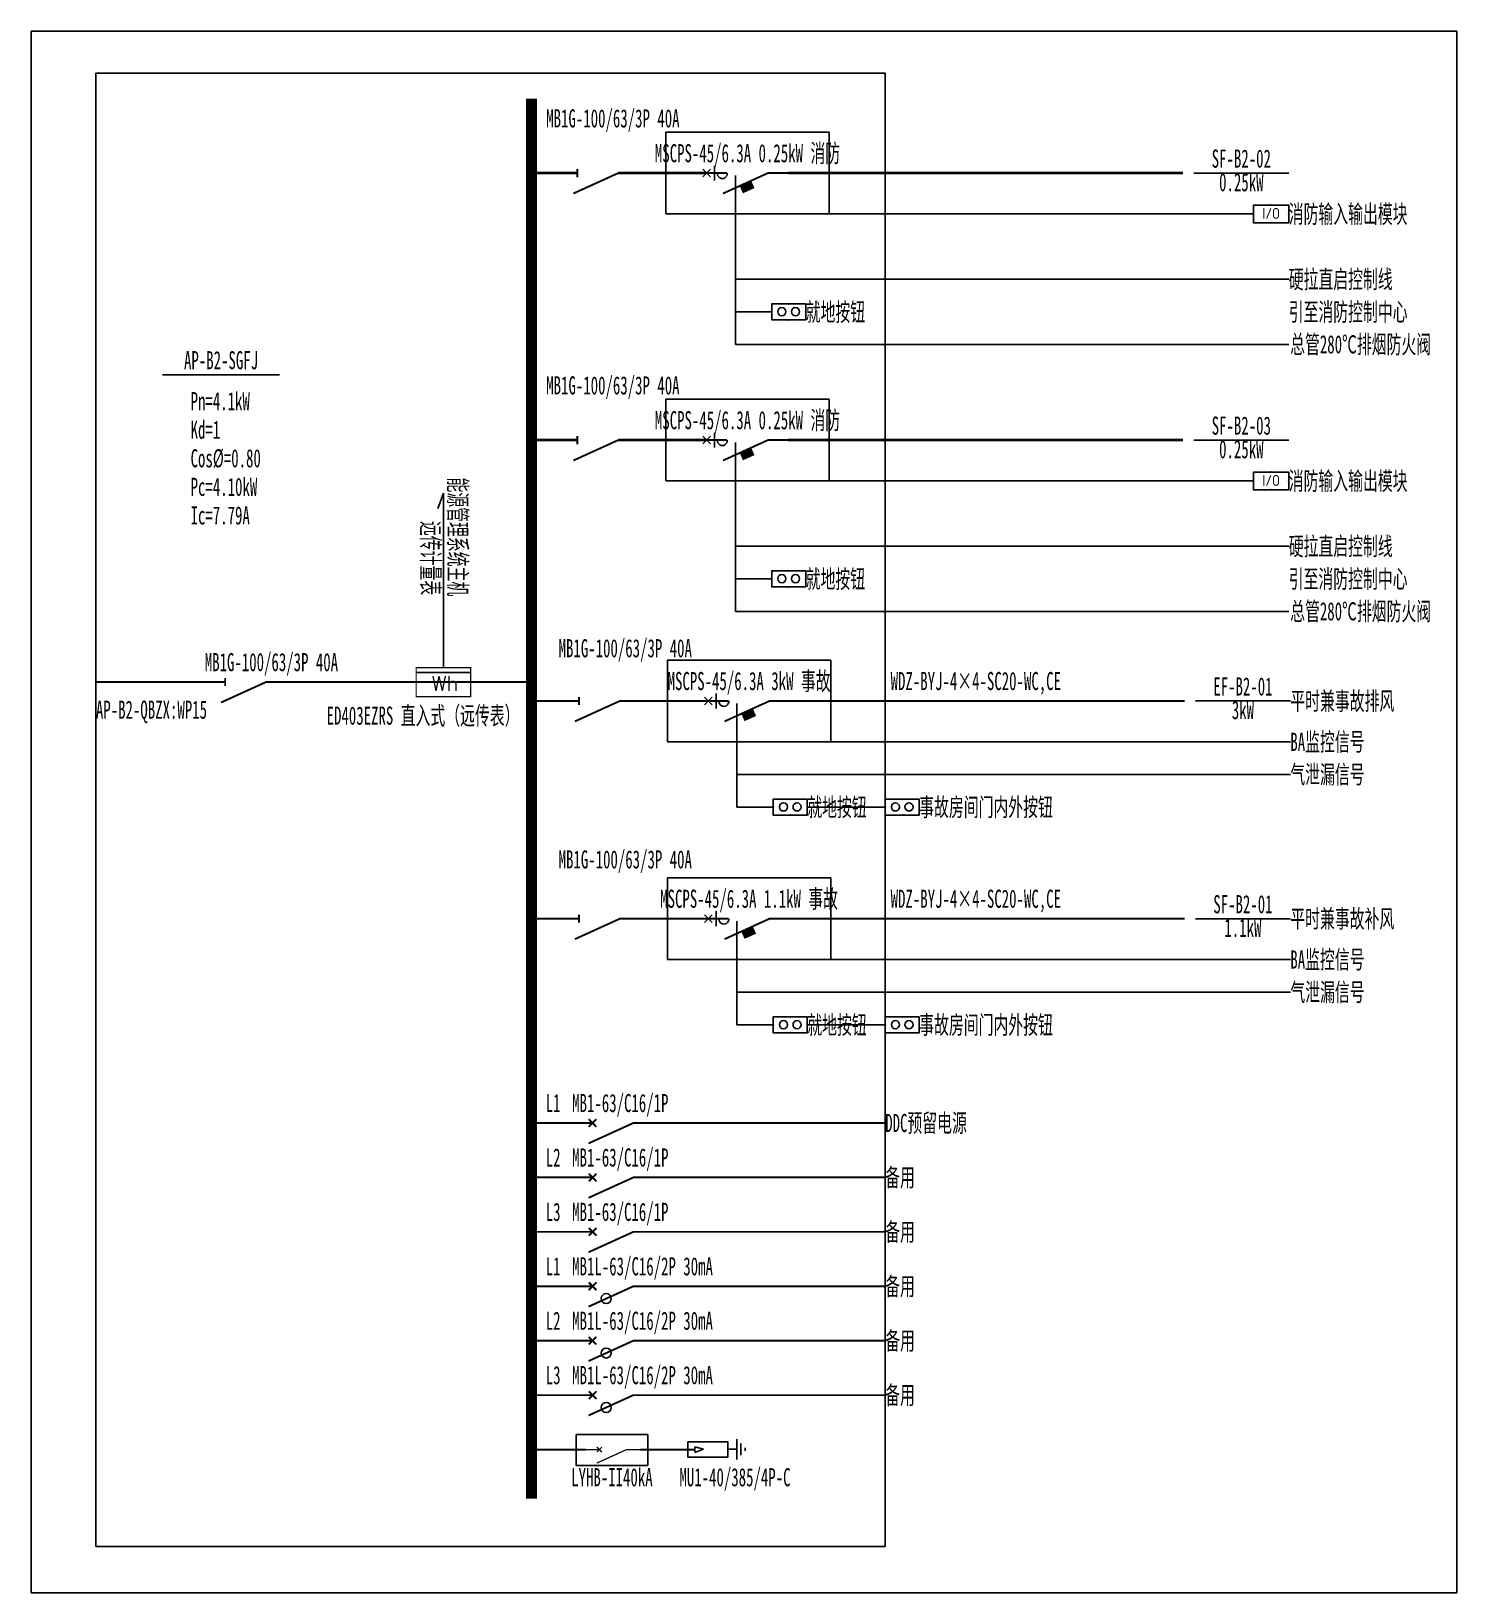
# Model space of a CAD drawing. Extents: x 1638224 to 1642938, y 417687 to 422851.
import ezdxf
from ezdxf.enums import TextEntityAlignment as Align

# ---------------------------------------------------------------- set-up
doc = ezdxf.new("R2010")
doc.units = 0
doc.header["$MEASUREMENT"] = 0
doc.layers.add('系统图', color=1, linetype='Continuous')
doc.styles.add('_SIMPLEX', font='simplex_.ttf', dxfattribs={"width": 0.6})
doc.styles.add('_TEL_ATTDEF', font='GBENOR', dxfattribs={"width": 0.8, "height": 3, "bigfont": 'GBCBIG'})
doc.styles.add('_TEL_DIM', font='', dxfattribs={"width": 0.8, "height": 3.5})
doc.styles.add('宋体', font='', dxfattribs={"width": 0.8, "height": 3.5})
doc.styles.get('_TEL_DIM').set_extended_font_data('SimSun')
doc.styles.get('宋体').set_extended_font_data('SimSun')

# ---------------------------------------------------------------- blocks, each defined once
blk = doc.blocks.new('$equip_U$00000079(zhangr-4109)')
for p, q in [((0.625, 0.292), (-0.625, 0.292)), ((-0.625, 0.292), (-0.625, -0.292)), ((0.625, -0.292), (0.625, 0.292)), ((-0.625, -0.292), (0.625, -0.292))]:
    blk.add_line(p, q)
at = {"const_width": 0.04}
blk.add_lwpolyline([(-0.625, 0.292), (-0.625, -0.292), (0.625, -0.292), (0.625, 0.292), (-0.625, 0.292), (-0.625, -0.292)], dxfattribs=at)
for centre in [(-0.25, 0.008), (0.25, 0.008)]:
    blk.add_circle(centre, 0.15)
for p in [(-0.625, 0), (0, 0.292), (0.625, 0), (0, -0.292)]:
    blk.add_point(p)
at = {"color": 7, "style": '_TEL_DIM', "flags": 1}
for tag in ['A', 'REMARK']:
    blk.add_attdef(tag, text='', height=0.00002, dxfattribs=at).set_placement((0, 0), align=Align.MIDDLE_CENTER)
blk = doc.blocks.new('$equip$00002773')
for p, q in [((0.65, 0.65), (-0.65, 0.65)), ((-0.65, 0.65), (-0.65, 0)), ((0.65, 0), (0.65, 0.65)), ((-0.65, 0), (0.65, 0))]:
    blk.add_line(p, q)
at = {"const_width": 0.04}
blk.add_lwpolyline([(-0.65, 0.65), (-0.65, 0), (0.65, 0), (0.65, 0.65), (-0.65, 0.65), (-0.65, 0)], dxfattribs=at)
for p in [(0, 0.65), (-0.65, 0.325), (0, 0), (0.65, 0.325)]:
    blk.add_point(p)
at = {"color": 7}
blk.add_attdef('$TEXT$', text='', height=0.4, dxfattribs=at).set_placement((0.006, 0.343), align=Align.MIDDLE_CENTER)
at = {"color": 7, "flags": 1}
for tag, p in [('A', (0, 0)), ('B', (0.905, 0.246))]:
    blk.add_attdef(tag, text='', height=0.4, dxfattribs=at).set_placement(p, align=Align.MIDDLE_CENTER)
blk = doc.blocks.new('$element$00000578')
at = {"const_width": 0.0233}
for points in [[(0, 0), (0, -0.25)], [(0, -1), (0, -0.75), (-0.25, -0.2)], [(-0.05, -0.25), (0.05, -0.25)]]:
    blk.add_lwpolyline(points, dxfattribs=at)
at = {"flags": 9}
blk.add_attdef('S', (0, 0), '', height=0.00000667, dxfattribs=at)
blk = doc.blocks.new('$element$00000496')
at = {"const_width": 0.0233}
for points in [[(0, 0), (0, -0.25)], [(-0.25, -0.2), (0, -0.75), (0, -1)]]:
    blk.add_lwpolyline(points, dxfattribs=at)
blk.add_arc((-0.008, -0.192), 0.0589, 81.8699, 278.1301)
at = {"flags": 9}
blk.add_attdef('S', (0, 0), '', height=0.00000667, dxfattribs=at)
blk = doc.blocks.new('$equip_U$00000086(maj01888)')
at = {"color": 2, "lineweight": 25}
for p, q in [((-0.141, -0.141), (0.141, 0.141)), ((0.141, -0.141), (-0.141, 0.141)), ((0.286, 0.273), (0.286, -0.273))]:
    blk.add_line(p, q, dxfattribs=at)
at = {"color": 2}
for p, q in [((1.235, -0.473), (1.625, -0.299)), ((1.243, -0.49), (1.633, -0.317)), ((1.251, -0.508), (1.64, -0.335)), ((1.259, -0.526), (1.648, -0.353)), ((1.267, -0.544), (1.656, -0.37)), ((1.275, -0.562), (1.664, -0.388)), ((1.283, -0.579), (1.672, -0.406)), ((1.291, -0.597), (1.68, -0.424)), ((1.298, -0.615), (1.688, -0.442)), ((1.306, -0.633), (1.696, -0.459)), ((1.314, -0.651), (1.704, -0.477)), ((1.322, -0.668), (1.712, -0.495)), ((1.33, -0.686), (1.72, -0.513)), ((1.338, -0.704), (1.728, -0.531))]:
    blk.add_line(p, q, dxfattribs=at)
at = {"const_width": 0.04}
blk.add_lwpolyline([(1.23, -0.462), (1.62, -0.288), (1.732, -0.541), (1.343, -0.715)], close=True, dxfattribs=at)
at = {"xscale": 3, "yscale": 3, "zscale": 3, "rotation": 90}
blk.add_blockref('$element$00000496', (0, 0), dxfattribs=at)
at = {"color": 7, "style": '_TEL_DIM', "flags": 1}
for tag in ['A', 'REMARK']:
    blk.add_attdef(tag, text='', height=0.00002, dxfattribs=at).set_placement((0, 0), align=Align.MIDDLE_CENTER)
blk = doc.blocks.new('$element$00000492')
blk.add_line((0.173, 0), (0.173, -1))
at = {"const_width": 0.0233}
blk.add_lwpolyline([(-0.267, 0), (0.267, 0), (0.267, -1), (-0.267, -1), (-0.267, 0)], dxfattribs=at)
at = {"style": '_SIMPLEX'}
blk.add_text('Wh', height=0.2667, rotation=270, dxfattribs=at).set_placement((-0.161, -0.281))
at = {"flags": 9}
blk.add_attdef('S', (0, 0), '', height=0.00000667, dxfattribs=at)
blk.add_attdef('S', (0, 0), '', height=0.00000667, dxfattribs=at)
blk.add_attdef('S', (0, 0), '', height=0.00000667, dxfattribs=at)
blk = doc.blocks.new('$element$00000497')
at = {"const_width": 0.0233}
for points in [[(0, 0), (0, -0.25)], [(0, -1), (0, -0.75), (-0.25, -0.2)], [(-0.047, -0.297), (0.047, -0.203)], [(-0.047, -0.203), (0.047, -0.297)]]:
    blk.add_lwpolyline(points, dxfattribs=at)
at = {"flags": 9}
blk.add_attdef('S', (0, 0), '', height=0.00000667, dxfattribs=at)
blk = doc.blocks.new('$element$00000519')
at = {"const_width": 0.0233}
for points in [[(0, 0), (0, -0.25)], [(0, -1), (0, -0.75), (-0.25, -0.2)], [(-0.05, -0.25), (0.05, -0.25)]]:
    blk.add_lwpolyline(points, dxfattribs=at)
at = {"flags": 9}
blk.add_attdef('S', (0, 0), '', height=0.00000667, dxfattribs=at)
blk = doc.blocks.new('$element$00000525')
at = {"const_width": 0.0233}
for points in [[(0, 0), (0, -0.25)], [(-0.25, -0.2), (0, -0.75), (0, -1)], [(-0.047, -0.203), (0.047, -0.297)], [(0.047, -0.203), (-0.047, -0.297)]]:
    blk.add_lwpolyline(points, dxfattribs=at)
blk.add_circle((-0.151, -0.417), 0.0615)
at = {"flags": 9}
blk.add_attdef('S', (0, 0), '', height=0.00000667, dxfattribs=at)

msp = doc.modelspace()

# ---------------------------------------------------------------- linework, layer by layer
at = {"color": 0, "linetype": 'ByBlock'}
for p, q in [((1640552.1, 422373.9), (1640552.1, 421814.9)), ((1642068.4, 422381.9), (1642382, 422381.9)), ((1640552.1, 422246.9), (1642265, 422246.9)), ((1640552.1, 422030.9), (1642382, 422030.9)), ((1640672.3, 421922.9), (1640552.1, 421922.9)), ((1642382, 421814.9), (1640552.1, 421814.9)), ((1638658.4, 421715.2), (1639044.6, 421715.2)), ((1640552.1, 421490.8), (1640552.1, 420931.9)), ((1642068.4, 421498.9), (1642382, 421498.9)), ((1640552.1, 421363.9), (1642265, 421363.9)), ((1640552.1, 421147.9), (1642382, 421147.9)), ((1640672.3, 421039.9), (1640552.1, 421039.9)), ((1642382, 420931.9), (1640552.1, 420931.9)), ((1640557.4, 420628), (1640557.4, 420393.1)), ((1640557.4, 420501.1), (1642387.3, 420501.1)), ((1640557.4, 420393.1), (1642387.3, 420393.1)), ((1640677.6, 420285.1), (1640557.4, 420285.1)), ((1640557.4, 419908), (1640557.4, 419673.1)), ((1640557.4, 419781.1), (1642387.3, 419781.1)), ((1640557.4, 419673.1), (1642387.3, 419673.1)), ((1640677.6, 419565.1), (1640557.4, 419565.1)), ((1640446.9, 418161.7), (1640417.7, 418169.6)), ((1640417.7, 418169.6), (1640417.7, 418151.4)), ((1640417.7, 418150.9), (1640446.9, 418161.7)), ((1640527.5, 418161.5), (1640555.6, 418161.5)), ((1640556.7, 418194.7), (1640556.7, 418127.5)), ((1640570.5, 418180.7), (1640570.5, 418141.4)), ((1640584.2, 418166.2), (1640584.2, 418156.5))]:
    msp.add_line(p, q, dxfattribs=at)
at = {"color": 0, "linetype": 'ByBlock', "ltscale": 0.2}
for p, q in [((1639586.6, 421323.3), (1639568.1, 421272.6)), ((1639586.6, 420746.7), (1639586.6, 421323.3))]:
    msp.add_line(p, q, dxfattribs=at)
at = {"color": 0, "linetype": 'ByBlock'}
for points in [[(1638437.7, 417840), (1641047.7, 417840), (1641047.7, 422711.9), (1638437.7, 422711.9)], [(1640322.3, 422246.9), (1640862.3, 422246.9), (1640862.3, 422516.9), (1640322.3, 422516.9)], [(1640322.3, 421363.9), (1640862.3, 421363.9), (1640862.3, 421633.9), (1640322.3, 421633.9)], [(1640327.6, 420501.1), (1640867.6, 420501.1), (1640867.6, 420771.1), (1640327.6, 420771.1)], [(1640327.6, 419781.1), (1640867.6, 419781.1), (1640867.6, 420051.1), (1640327.6, 420051.1)], [(1640025.7, 418210), (1640262.3, 418210), (1640262.3, 418108), (1640025.7, 418108)], [(1640394.9, 418185.7), (1640527.7, 418185.7), (1640527.7, 418135.6), (1640394.9, 418135.6)]]:
    msp.add_lwpolyline(points, close=True, dxfattribs=at)
for points, const_width in [([(1639877.7, 422628.1), (1639877.7, 417998.3)], 36), ([(1639872.4, 422381.9), (1640029.9, 422381.9)], 9), ([(1640164.9, 422381.9), (1640457.3, 422381.9)], 9), ([(1640727.3, 422381.9), (1642032.4, 422381.9)], 9), ([(1639872.4, 421498.9), (1640029.9, 421498.9)], 9), ([(1640164.9, 421498.9), (1640457.3, 421498.9)], 9), ([(1640727.3, 421498.9), (1642032.4, 421498.9)], 9), ([(1638437.7, 420698.7), (1638797.7, 420698.7)], 6.3), ([(1639067.7, 420698.7), (1639877.7, 420698.7)], 6.3), ([(1639877.7, 420636.1), (1639967.7, 420636.1)], 6.3), ([(1640237.7, 420636.1), (1640462.6, 420636.1)], 6.3), ([(1640732.6, 420636.1), (1642037.6, 420636.1)], 6.3), ([(1639877.7, 419916.1), (1639967.7, 419916.1)], 6.3), ([(1640237.7, 419916.1), (1640462.6, 419916.1)], 6.3), ([(1640732.6, 419916.1), (1642037.6, 419916.1)], 6.3), ([(1639877.6, 419240.5), (1640012.6, 419240.5)], 6.3), ([(1640282.6, 419240.5), (1641047.7, 419240.5)], 6.3), ([(1639877.6, 419060.5), (1640012.6, 419060.5)], 6.3), ([(1640282.6, 419060.5), (1641047.7, 419060.5)], 6.3), ([(1639877.6, 418880.5), (1640012.6, 418880.5)], 6.3), ([(1640282.6, 418880.5), (1641047.7, 418880.5)], 6.3), ([(1639877.6, 418700.5), (1640012.6, 418700.5)], 6.3), ([(1640282.6, 418700.5), (1641047.7, 418700.5)], 6.3), ([(1639877.6, 418520.5), (1640012.6, 418520.5)], 6.3), ([(1640282.6, 418520.5), (1641047.7, 418520.5)], 6.3), ([(1639877.6, 418340.5), (1640012.6, 418340.5)], 6.3), ([(1640282.6, 418340.5), (1641047.7, 418340.5)], 6.3), ([(1639877.7, 418160.5), (1640057.7, 418160.5)], 6.3), ([(1640237.7, 418160.5), (1640417.7, 418160.5)], 6.3)]:
    msp.add_lwpolyline(points, dxfattribs=dict(at, const_width=const_width))
for points in [[(1642073.6, 420636.1), (1642387.3, 420636.1)], [(1640557.4, 420393.1), (1640557.4, 420285.1)], [(1640790.1, 420285.1), (1641047.7, 420285.1)], [(1642073.6, 419916.1), (1642387.3, 419916.1)], [(1640557.4, 419673.1), (1640557.4, 419565.1)], [(1640790.1, 419565.1), (1641047.7, 419565.1)]]:
    msp.add_lwpolyline(points, dxfattribs=at)
at = {"layer": '系统图'}
msp.add_lwpolyline([(1638223.8, 422851.1), (1642937.6, 422851.1), (1642937.6, 417686.9), (1638223.8, 417686.9)], close=True, dxfattribs=at)

# ---------------------------------------------------------------- block references
at = {"color": 0, "linetype": 'ByBlock', "rotation": 90}
for name, p, xscale, yscale, zscale in [('$element$00000578', (1639962.4, 422381.9), 270, 270, 270), ('$element$00000578', (1639962.4, 421498.9), 270, 270, 270), ('$element$00000492', (1639496.6, 420698.7), 180, 180, 180), ('$element$00000519', (1638797.7, 420698.7), 270, 270, 270), ('$element$00000578', (1639967.7, 420636.1), 270, 270, 270), ('$element$00000578', (1639967.7, 419916.1), 270, 270, 270), ('$element$00000497', (1640012.6, 419240.5), 270, 270, 270), ('$element$00000497', (1640012.6, 419060.5), 270, 270, 270), ('$element$00000497', (1640012.6, 419060.5), 270, 270, 270), ('$element$00000497', (1640012.6, 418880.5), 270, 270, 270), ('$element$00000497', (1640012.6, 418880.5), 270, 270, 270), ('$element$00000525', (1640012.6, 418700.5), 270, 270, 270), ('$element$00000525', (1640012.6, 418520.5), 270, 270, 270), ('$element$00000525', (1640012.6, 418340.5), 270, 270, 270), ('$element$00000497', (1640057.7, 418160.5), 180, 180, 180)]:
    msp.add_blockref(name, p, dxfattribs=dict(at, xscale=xscale, yscale=yscale, zscale=zscale))
at = {"color": 0, "linetype": 'ByBlock'}
for name, p, xscale, yscale, zscale in [('$equip_U$00000086(maj01888)', (1640457.3, 422381.9), 90, 90, 90), ('$equip_U$00000079(zhangr-4109)', (1640728.5, 421922.9), 89.99999999999997, 89.99999999999997, 89.99999999999997), ('$equip_U$00000086(maj01888)', (1640457.3, 421498.9), 90, 90, 90), ('$equip_U$00000079(zhangr-4109)', (1640728.5, 421039.9), 89.99999999999997, 89.99999999999997, 89.99999999999997), ('$equip_U$00000086(maj01888)', (1640462.6, 420636.1), 90, 90, 90), ('$equip_U$00000079(zhangr-4109)', (1640733.8, 420285.1), 89.99999999999997, 89.99999999999997, 89.99999999999997), ('$equip_U$00000079(zhangr-4109)', (1641104, 420285.1), 89.99999999999997, 89.99999999999997, 89.99999999999997), ('$equip_U$00000086(maj01888)', (1640462.6, 419916.1), 90, 90, 90), ('$equip_U$00000079(zhangr-4109)', (1640733.8, 419565.1), 89.99999999999997, 89.99999999999997, 89.99999999999997), ('$equip_U$00000079(zhangr-4109)', (1641104, 419565.1), 89.99999999999997, 89.99999999999997, 89.99999999999997)]:
    msp.add_blockref(name, p, dxfattribs=dict(at, xscale=xscale, yscale=yscale, zscale=zscale))
ref = msp.add_blockref('$equip$00002773', (1642323.5, 422217.7), dxfattribs=dict(at, xscale=90, yscale=90, zscale=90))
ref.add_attrib('$TEXT$', 'I/O', dxfattribs={"color": 7, "height": 36, "style": '_TEL_ATTDEF'}).set_placement((1642324.1, 422248.6), align=Align.MIDDLE_CENTER)
ref = msp.add_blockref('$equip$00002773', (1642323.5, 421334.6), dxfattribs=dict(at, xscale=90, yscale=90, zscale=90))
ref.add_attrib('$TEXT$', 'I/O', dxfattribs={"color": 7, "height": 36, "style": '_TEL_ATTDEF'}).set_placement((1642324.1, 421365.5), align=Align.MIDDLE_CENTER)

# ---------------------------------------------------------------- texts
at = {"color": 31, "linetype": 'ByBlock', "style": '宋体', "width": 0.6}
for p in [(1640147.2, 422514.9), (1640147.2, 421631.9)]:
    msp.add_text('MB1G-100/63/3P 40A', height=60, dxfattribs=at).set_placement(p, align=Align.BOTTOM_CENTER)
at = {"color": 4, "linetype": 'ByBlock', "style": '宋体', "width": 0.6}
for s, p in [('MSCPS-45/6.3A 0.25kW 消防', (1640592.3, 422399.9)), ('MSCPS-45/6.3A 0.25kW 消防', (1640592.3, 421516.9)), ('MSCPS-45/6.3A 3kW 事故', (1640597.6, 420654.1)), ('MSCPS-45/6.3A 1.1kW 事故', (1640597.6, 419934.1))]:
    msp.add_text(s, height=60, dxfattribs=at).set_placement(p, align=Align.BOTTOM_CENTER)
at = {"color": 0, "linetype": 'ByBlock', "style": '宋体', "width": 0.6}
for s, p in [('SF-B2-02', (1642225.2, 422381.9)), ('AP-B2-SGFJ', (1638851.5, 421715.2)), ('SF-B2-03', (1642225.2, 421498.9)), ('EF-B2-01', (1642230.5, 420636.1)), ('SF-B2-01', (1642230.5, 419916.1)), ('L1', (1639949.6, 419258.5)), ('L2', (1639949.6, 419078.5)), ('L3', (1639949.6, 418898.5)), ('L1', (1639949.6, 418718.5)), ('L2', (1639949.6, 418538.5)), ('L3', (1639949.6, 418358.5))]:
    msp.add_text(s, height=60, dxfattribs=at).set_placement(p, align=Align.BOTTOM_CENTER)
for s, p in [('0.25kW', (1642225.2, 422381.9)), ('0.25kW', (1642225.2, 421498.9)), ('3kW', (1642230.5, 420636.1)), ('1.1kW', (1642230.5, 419916.1))]:
    msp.add_text(s, height=60, dxfattribs=at).set_placement(p, align=Align.TOP_CENTER)
for s, p in [('消防输入输出模块', (1642382, 422246.9)), ('硬拉直启控制线', (1642382, 422030.9)), ('就地按钮', (1640784.8, 421922.9)), ('引至消防控制中心', (1642382, 421922.9)), ('总管280℃排烟防火阀', (1642386.7, 421815.8)), ('消防输入输出模块', (1642382, 421363.9)), ('硬拉直启控制线', (1642382, 421147.9)), ('就地按钮', (1640784.8, 421039.9)), ('引至消防控制中心', (1642382, 421039.9)), ('总管280℃排烟防火阀', (1642386.7, 420932.8)), ('平时兼事故排风', (1642387.3, 420636.1)), ('BA监控信号', (1642387.3, 420501.1)), ('气泄漏信号', (1642387.3, 420393.1)), ('就地按钮', (1640790.1, 420285.1)), ('事故房间门内外按钮', (1641160.2, 420285.1)), ('平时兼事故补风', (1642387.3, 419916.1)), ('BA监控信号', (1642387.3, 419781.1)), ('气泄漏信号', (1642387.3, 419673.1)), ('就地按钮', (1640790.1, 419565.1)), ('事故房间门内外按钮', (1641160.2, 419565.1)), ('DDC预留电源', (1641047.7, 419240.5)), ('备用', (1641047.7, 419060.5)), ('备用', (1641047.7, 418880.5)), ('备用', (1641047.7, 418700.5)), ('备用', (1641047.7, 418520.5)), ('备用', (1641047.7, 418340.5))]:
    msp.add_text(s, height=60, dxfattribs=at).set_placement(p, align=Align.MIDDLE_LEFT)
for s, p in [('Pn=4.1kW', (1638750.8, 421597.9)), ('Kd=1', (1638750.8, 421503.4)), ('Cos%%C=0.80', (1638750.8, 421408.9)), ('Pc=4.10kW', (1638750.8, 421314.4)), ('Ic=7.79A', (1638750.8, 421219.9))]:
    msp.add_text(s, height=60, dxfattribs=at).set_placement(p)
for s, p in [('能源管理系统主机', (1639586.6, 420982.4)), ('远传计量表', (1639496.6, 420986))]:
    msp.add_text(s, height=60, rotation=270, dxfattribs=at).set_placement(p, align=Align.BOTTOM_RIGHT)
at = {"color": 190, "linetype": 'ByBlock', "style": '宋体', "width": 0.6}
for p in [(1639967.7, 420762.6), (1638797.7, 420716.7), (1639967.7, 420064.2)]:
    msp.add_text('MB1G-100/63/3P 40A', height=60, dxfattribs=at).set_placement(p, align=Align.BOTTOM_LEFT)
at = {"color": 0, "linetype": 'ByBlock', "style": '宋体', "width": 0.6}
for s, p in [('WDZ-BYJ-4×4-SC20-WC,CE', (1641065.6, 420654.1)), ('AP-B2-QBZX:WP15', (1638437.8, 420559.4)), ('WDZ-BYJ-4×4-SC20-WC,CE', (1641065.6, 419934.1))]:
    msp.add_text(s, height=60, dxfattribs=at).set_placement(p, align=Align.BOTTOM_LEFT)
at = {"color": 2, "linetype": 'ByBlock', "style": '宋体', "width": 0.6}
msp.add_text('ED403EZRS 直入式（远传表）', height=60, dxfattribs=at).set_placement((1639519.5, 420617.8), align=Align.TOP_CENTER)
at = {"color": 1, "linetype": 'ByBlock', "style": '宋体', "width": 0.6}
for p in [(1640012.6, 419258.5), (1640012.6, 419078.5), (1640012.6, 418898.5)]:
    msp.add_text('MB1-63/C16/1P', height=60, dxfattribs=at).set_placement(p, align=Align.BOTTOM_LEFT)
at = {"color": 3, "linetype": 'ByBlock', "style": '宋体', "width": 0.6}
for p in [(1640012.6, 418718.5), (1640012.6, 418538.5), (1640012.6, 418358.5)]:
    msp.add_text('MB1L-63/C16/2P 30mA', height=60, dxfattribs=at).set_placement(p, align=Align.BOTTOM_LEFT)
at = {"color": 40, "linetype": 'ByBlock', "style": '宋体', "width": 0.6}
msp.add_text('LYHB-II40kA', height=60, dxfattribs=at).set_placement((1640144, 418099), align=Align.TOP_CENTER)
at = {"color": 30, "linetype": 'ByBlock', "style": '宋体', "width": 0.6}
msp.add_text('MU1-40/385/4P-C', height=60, dxfattribs=at).set_placement((1640550.9, 418099), align=Align.TOP_CENTER)
at = {"color": 0, "linetype": 'ByBlock', "style": '_TEL_DIM', "flags": 1}
msp.add_attdef('S', text='静止电能发声器', height=0.0018, dxfattribs=at).set_placement((1639085.7, 418042.4), align=Align.MIDDLE_CENTER)

doc.saveas('drawing.dxf')
